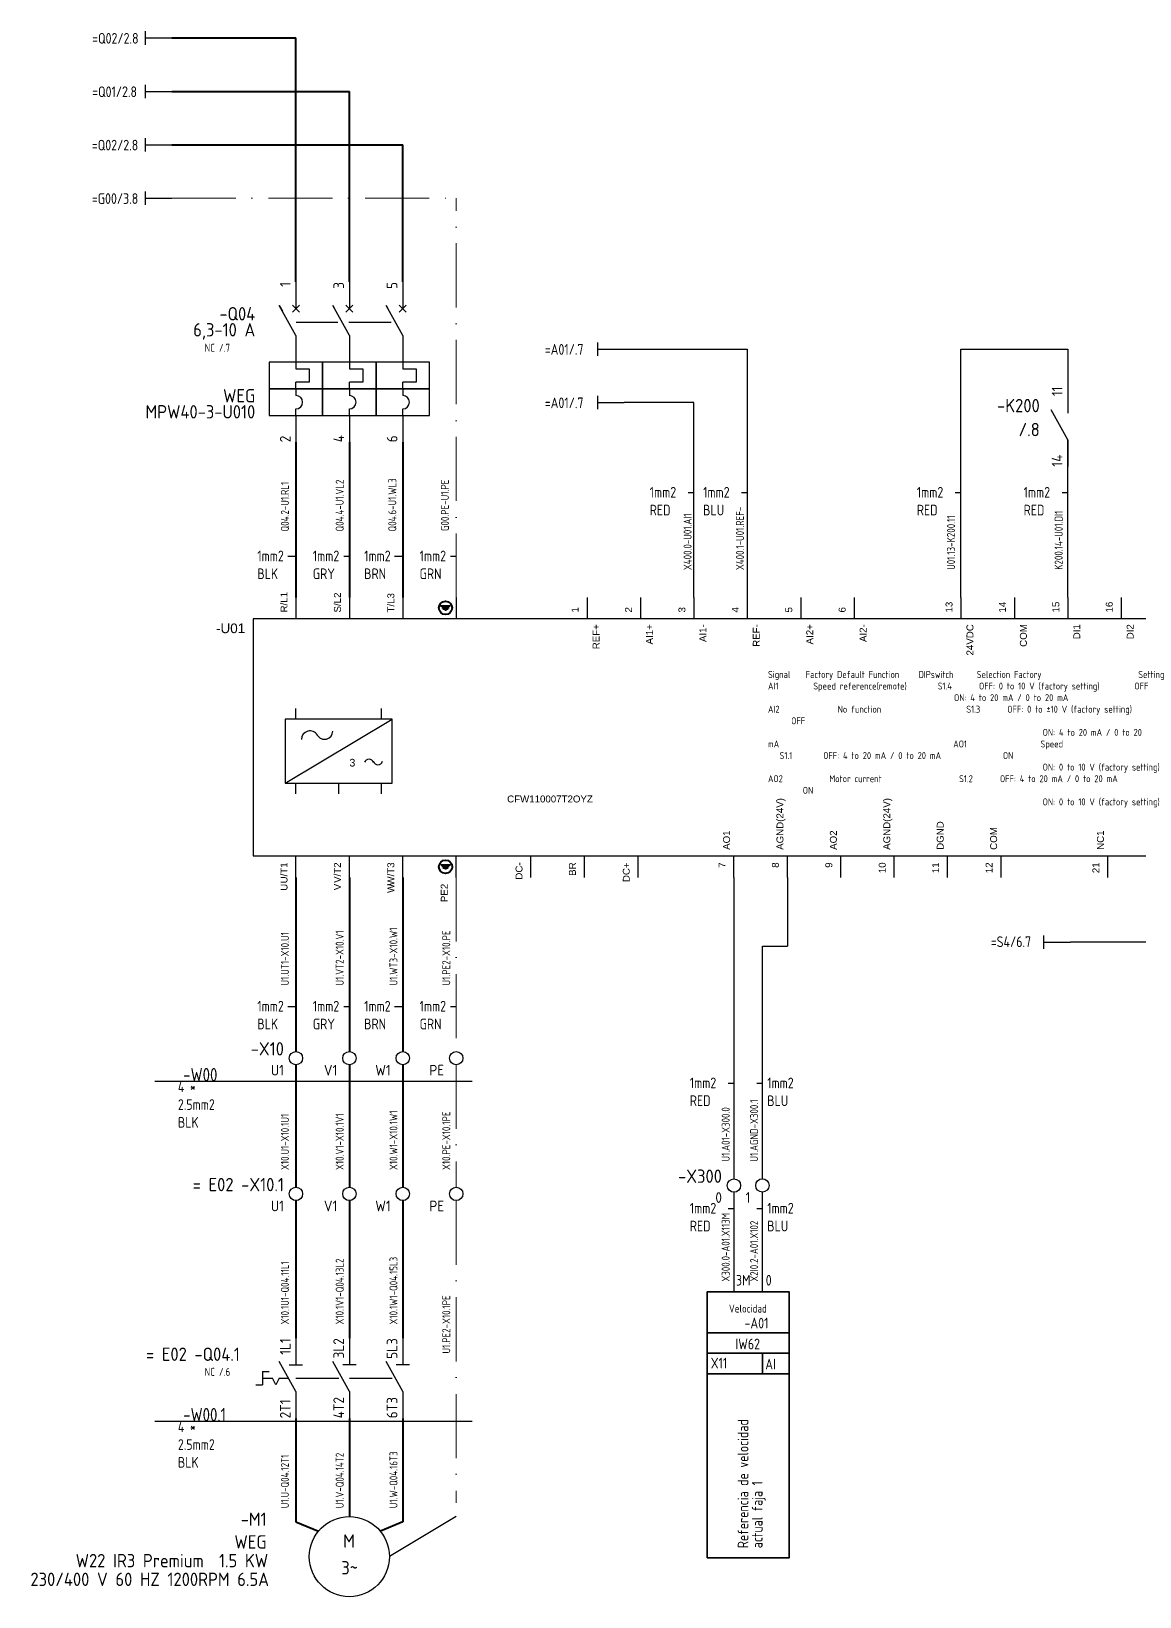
# Model space of a CAD drawing. Header units: millimetres. Extents: x 51 to 2493, y -624 to 390.
# Drawn here: x 1555.4 to 1762.9, y 95.7 to 388.7 of the extents above; entities that cross this region are included whole.
import ezdxf
from ezdxf.enums import TextEntityAlignment as Align

# ---------------------------------------------------------------- set-up
doc = ezdxf.new("R2010")
doc.units = ezdxf.units.MM
doc.header["$MEASUREMENT"] = 0
doc.linetypes.add('ACAD_ISO10W100', pattern=[18, 12, -3, 0, -3])
doc.linetypes.add('DASHED', pattern=[0.75, 0.5, -0.25])
for name, color, linetype in [('0V', 160, 'Continuous'), ('24V', 20, 'Continuous'), ('DESC', 150, 'Continuous'), ('DESCCHILD', 20, 'Continuous'), ('LINK', 9, 'Continuous'), ('MISC', 7, 'Continuous'), ('PDF_Geometría', 7, 'Continuous'), ('TAGS', 150, 'Continuous'), ('TERMS', 123, 'Continuous'), ('WIRENO', 10, 'Continuous'), ('WIREREF', 50, 'Continuous'), ('WIRES', 7, 'Continuous')]:
    doc.layers.add(name, color=color, linetype=linetype)
for name, color, linetype, lineweight in [('71_GS_LI', 7, 'Continuous', 50), ('cajetines', 132, 'DASHED', 30), ('Fase1', 255, 'Continuous', 40), ('Fase2', 253, 'Continuous', 40), ('Fase3', 34, 'Continuous', 40), ('nombre tags', 200, 'Continuous', 0), ('SYMS', 7, 'Continuous', 30), ('Tierra', 3, 'ACAD_ISO10W100', 5)]:
    doc.layers.add(name, color=color, linetype=linetype, lineweight=lineweight)
doc.styles.get("Standard").update_dxf_attribs({"font": 'arial.ttf'})
doc.styles.add('WD_IEC', font='ISOCP2.shx', dxfattribs={"width": 0.9, "height": 4})

# ---------------------------------------------------------------- blocks, each defined once
blk = doc.blocks.new('REFERENCIA_ENTRADA_HORIZONTAL')
at = {"layer": 'SYMS'}
for p, q in [((-5, 1.25), (-5, -1.25)), ((-5, 0), (0, 0))]:
    blk.add_line(p, q, dxfattribs=at)
at = {"layer": 'TAGS', "style": 'WD_IEC', "width": 0.9, "flags": 8}
blk.add_attdef('TAG', text='', height=1, dxfattribs=at).set_placement((-15.18, -2.12), align=Align.RIGHT)
blk = doc.blocks.new('144_8461539')
at = {"layer": '71_GS_LI', "linetype": 'Continuous', "lineweight": 25, "ltscale": 4}
for p, q in [((2, -2), (2, 0)), ((18, -2), (18, 0)), ((0, -14), (20, -2)), ((2, -16), (2, -14)), ((10, -16), (10, -14)), ((18, -16), (18, -14))]:
    blk.add_line(p, q, dxfattribs=at)
blk.add_lwpolyline([(0, -14), (20, -14), (20, -2), (0, -2)], close=True, dxfattribs=at)
for centre, radius, start, end in [((4.62, -5.79), 1.6, 30, 180), ((7.34, -4.21), 1.55, 210, 0), ((15.68, -10.38), 0.9, 20, 160), ((17.32, -9.62), 0.9, 200, 343)]:
    blk.add_arc(centre, radius, start, end, dxfattribs=at)
at = {"layer": '71_GS_LI'}
blk.add_text('3', height=1.44, dxfattribs=at).set_placement((12, -10.14), align=Align.MIDDLE_LEFT)
blk = doc.blocks.new('VCB11Q9')
for p, q in [((0, 7.5), (0, 2.5)), ((0, -2.5), (-3.12, 3.12)), ((-3.12, 3.12), (-2.52, 2.03)), ((-0.66, 1.84), (0.66, 3.16)), ((-0.66, 3.16), (0.66, 1.84)), ((0, -2.5), (0, -7.5)), ((0, -7.5), (0, -8.75)), ((0, -8.75), (2.5, -8.75)), ((2.5, -8.75), (2.5, -11.25)), ((0, -12.5), (0, -11.25)), ((2.5, -11.25), (0, -11.25)), ((0, -12.5), (0, -13.75)), ((0, -17.5), (0, -16.25)), ((0, -17.5), (0, -22.5))]:
    blk.add_line(p, q)
for points in [[(-5, -7.5), (-5, -12.5), (5, -12.5), (5, -7.5)], [(-5, -12.5), (-5, -17.5), (5, -17.5), (5, -12.5)]]:
    blk.add_lwpolyline(points, close=True)
blk.add_arc((0, -15), 1.25, 270, 90)
at = {"style": 'WD_IEC'}
for tag, p in [('INST', (-7.62, 6.3)), ('LOC', (-7.62, 3.3)), ('TAG1', (-7.62, 0.3)), ('RATING1', (-7.62, -2.7)), ('DESC1', (-7.62, -15.05)), ('DESC2', (-7.62, -18.05)), ('DESC3', (-7.62, -21.05))]:
    blk.add_attdef(tag, text='', height=2.5, dxfattribs=at).set_placement(p, align=Align.RIGHT)
blk.add_attdef('TERM01', text='', height=2, rotation=90, dxfattribs=at).set_placement((-1, 7.5), align=Align.RIGHT)
at = {"style": 'WD_IEC', "flags": 1}
for tag, p, height in [('X2TERM01', (0, 7.5), 0.32), ('X4LINK', (-2.15, 0), 0.32), ('X1LINK', (0.02, 0), 0.32), ('CONTACT', (-5.15, -7.55), 1), ('COMMON', (-3.9, -8.8), 1), ('ASSYCODE', (0.69, -18.77), 1), ('FAMILY', (0.69, -20.27), 1), ('X8TERM02', (0, -22.5), 0.32), ('CATDESC', (0.69, -21.77), 1)]:
    blk.add_attdef(tag, p, '', height=height, dxfattribs=at)
at = {"style": 'WD_IEC', "flags": 9}
for tag, p in [('MFG', (7.81, 5.44)), ('CAT', (7.81, 2.94))]:
    blk.add_attdef(tag, text='', height=1.5, dxfattribs=at).set_placement(p, align=Align.RIGHT)
at = {"lineweight": 15, "style": 'WD_IEC'}
blk.add_attdef('XREF', text='', height=2.5, dxfattribs=at).set_placement((-7.62, -12.05), align=Align.RIGHT)
at = {"style": 'WD_IEC'}
blk.add_attdef('TERM02', (-1, -22.5), '', height=2, rotation=90, dxfattribs=at)
blk = doc.blocks.new('VCB21Q9')
for p, q in [((0, 7.5), (0, 2.5)), ((0, -2.5), (-3.12, 3.12)), ((-3.12, 3.12), (-2.52, 2.03)), ((-0.66, 1.84), (0.66, 3.16)), ((-0.66, 3.16), (0.66, 1.84)), ((0, -2.5), (0, -7.5)), ((0, -7.5), (0, -8.75)), ((0, -8.75), (2.5, -8.75)), ((2.5, -8.75), (2.5, -11.25)), ((0, -12.5), (0, -11.25)), ((2.5, -11.25), (0, -11.25)), ((0, -12.5), (0, -13.75)), ((0, -17.5), (0, -16.25)), ((0, -17.5), (0, -22.5))]:
    blk.add_line(p, q)
for points in [[(-5, -7.5), (-5, -12.5), (5, -12.5), (5, -7.5)], [(-5, -12.5), (-5, -17.5), (5, -17.5), (5, -12.5)]]:
    blk.add_lwpolyline(points, close=True)
blk.add_arc((0, -15), 1.25, 270, 90)
at = {"style": 'WD_IEC'}
for tag, p in [('INST', (-5.27, 9.9)), ('LOC', (-5.27, 6.9)), ('TAG2', (-5.27, 3.9)), ('DESC1', (-8.42, -12.55)), ('DESC2', (-8.42, -15.55)), ('DESC3', (-8.42, -18.55))]:
    blk.add_attdef(tag, text='', height=2.5, dxfattribs=at).set_placement(p, align=Align.RIGHT)
blk.add_attdef('TERM01', text='', height=2, rotation=90, dxfattribs=at).set_placement((-1, 7.5), align=Align.RIGHT)
at = {"style": 'WD_IEC', "flags": 1}
for tag, p, height in [('X2TERM01', (0, 7.5), 0.32), ('X4LINK', (-2.15, 0), 0.32), ('X1LINK', (-0.13, 0), 0.32), ('CONTACT', (-5.15, -7.55), 1), ('FAMILY', (0.69, -20.27), 1), ('X8TERM02', (0, -22.5), 0.32)]:
    blk.add_attdef(tag, p, '', height=height, dxfattribs=at)
at = {"lineweight": 15, "style": 'WD_IEC'}
blk.add_attdef('XREF', text='', height=2.5, dxfattribs=at).set_placement((-8.42, -6.55), align=Align.RIGHT)
at = {"style": 'WD_IEC', "flags": 1}
blk.add_attdef('RATING1', text='', height=2.5, dxfattribs=at).set_placement((-8.42, -9.55), align=Align.RIGHT)
at = {"style": 'WD_IEC'}
blk.add_attdef('TERM02', (-1, -22.5), '', height=2, rotation=90, dxfattribs=at)
blk = doc.blocks.new('VT0002')
blk.add_circle((0, 0), 1.25)
at = {"style": 'WD_IEC', "flags": 1}
for tag, p, height in [('ASSYCODE', (2.75, 10.75), 1), ('CATDESC', (2.75, 9.25), 1), ('MFG', (2.75, 7.25), 1.5), ('CAT', (2.75, 4.75), 1.5), ('X4PIN01', (-1.25, 1), 0.25), ('X4TERM01', (-1.25, 0), 0.25), ('X4TERMDESC01', (-1.25, 0.5), 0.4), ('STRIPSEQ', (0, 0), 0.025), ('X2PIN01', (0, 2.25), 0.25), ('X2TERM01', (0, 1.25), 0.25), ('X8PIN01', (0, -0.25), 0.25), ('X2TERMDESC01', (0, 1.75), 0.4), ('X1PIN01', (1.25, 1), 0.25), ('X1TERM01', (1.25, 0), 0.25), ('X1TERMDESC01', (1.25, 0.5), 0.4), ('LINKTERM', (0, -0.04), 0.025), ('X8TERM01', (0, -1.25), 0.25), ('X8TERMDESC01', (0, -0.75), 0.4)]:
    blk.add_attdef(tag, p, '', height=height, dxfattribs=at)
at = {"style": 'WD_IEC'}
for tag, p in [('INST', (-2.25, 6.5)), ('LOC', (-2.25, 3.5)), ('DESC1', (-2.25, -6.25)), ('DESC2', (-2.25, -9.25)), ('DESC3', (-2.25, -12.25))]:
    blk.add_attdef(tag, text='', height=2.5, dxfattribs=at).set_placement(p, align=Align.RIGHT)
at = {"style": 'WD_IEC', "flags": 8}
for tag, height, p in [('TAGSTRIP', 2.5, (-2.25, 0.5)), ('TERM01', 2, (-2.25, -3.25))]:
    blk.add_attdef(tag, text='', height=height, dxfattribs=at).set_placement(p, align=Align.RIGHT)
blk = doc.blocks.new('VMO14')
blk.add_line((20, 7.5), (7.5, 0))
blk.add_circle((0, 0), 7.5)
at = {"style": 'WD_IEC'}
for tag, p in [('INST', (-15.5, 12.75)), ('LOC', (-15.5, 9.25)), ('TAG1', (-15.5, 5.75)), ('DESC1', (-15.5, 1.5)), ('DESC2', (-15.5, -2)), ('DESC3', (-15.5, -5.5)), ('RATING1', (-15.5, -9)), ('RATING2', (-15.5, -12.5)), ('RATING3', (-15.5, -16))]:
    blk.add_attdef(tag, text='', height=2.5, dxfattribs=at).set_placement(p, align=Align.RIGHT)
blk.add_attdef('TERM02', (-0.81, 7.4), '', height=2, rotation=90, dxfattribs=at)
for tag, p in [('TERM04', (19, 10)), ('TERM01', (-7.47, 4.61)), ('TERM03', (9.66, 4.61))]:
    blk.add_attdef(tag, text='', height=2, rotation=90, dxfattribs=at).set_placement(p, align=Align.RIGHT)
at = {"style": 'WD_IEC', "flags": 1}
for tag, p, height in [('MFG', (22.75, 9), 1.5), ('X2TERM02', (0, 7.5), 0.32), ('X2TERM04', (20, 7.5), 0.32), ('CAT', (22.75, 6.5), 1.5), ('X0TERM01', (-6.4, 3.9), 0.32), ('X0TERM03', (6.4, 3.9), 0.32), ('X4LINK', (-7.5, 0), 0.32), ('X1LINK', (7.5, 0), 0.32), ('ASSYCODE', (1, -9), 1), ('FAMILY', (1, -10.5), 1), ('CATDESC', (1, -12), 1)]:
    blk.add_attdef(tag, p, '', height=height, dxfattribs=at)
at = {"style": 'WD_IEC'}
for tag, p in [('M', (-0.06, 1.67)), ('3~', (0.05, -3.33))]:
    blk.add_attdef(tag, text='', height=2.5, dxfattribs=at).set_placement(p, align=Align.CENTER)
at = {"lineweight": 15, "style": 'WD_IEC'}
blk.add_attdef('XREF', text='', height=2.5, dxfattribs=at).set_placement((-15.5, -19.5), align=Align.RIGHT)
blk = doc.blocks.new('VDS11')
for p, q in [((0, 7.5), (0, 2.5)), ((0, -2.5), (-3.125, 3.125)), ((-6.25, 1.25), (-6.25, -1.25)), ((-6.25, 1.25), (-5, 1.25)), ((-6.25, 0), (-4.375, 0)), ((-3.75, -1.25), (-4.375, 0)), ((-3.125, 0), (-3.75, -1.25)), ((-3.125, 0), (-1.389, 0)), ((-1.25, 2.5), (1.25, 2.5)), ((-7.5, -1.25), (-6.25, -1.25)), ((0, -2.5), (0, -7.5))]:
    blk.add_line(p, q)
at = {"style": 'WD_IEC'}
for tag, p in [('INST', (-10.5, 10.25)), ('LOC', (-10.5, 6.75)), ('TAG1', (-10.5, 3.25)), ('RATING1', (-10.5, -1.35)), ('DESC1', (-10.5, -9.85)), ('DESC2', (-10.5, -13.35)), ('DESC3', (-10.5, -16.85))]:
    blk.add_attdef(tag, text='', height=2.5, dxfattribs=at).set_placement(p, align=Align.RIGHT)
blk.add_attdef('TERM01', text='', height=2, rotation=90, dxfattribs=at).set_placement((-1, 7.5), align=Align.RIGHT)
at = {"style": 'WD_IEC', "flags": 1}
for tag, p, height in [('X2TERM01', (0, 7.5), 0.32), ('MFG', (2.75, 6.5), 1.5), ('CAT', (2.75, 4), 1.5), ('X1LINK', (0, 0), 0.32), ('CONTACT', (1.25, -2.5), 1), ('COMMON', (2.5, -3.75), 1), ('ASSYCODE', (1, -4), 1), ('FAMILY', (1, -5.5), 1), ('X8TERM02', (0, -7.5), 0.32), ('CATDESC', (1, -7), 1)]:
    blk.add_attdef(tag, p, '', height=height, dxfattribs=at)
at = {"style": 'WD_IEC'}
blk.add_attdef('TERM02', (-1, -7.5), '', height=2, rotation=90, dxfattribs=at)
at = {"lineweight": 15, "style": 'WD_IEC'}
blk.add_attdef('XREF', text='', height=2.5, dxfattribs=at).set_placement((-10.5, -6), align=Align.RIGHT)
blk = doc.blocks.new('VDS21')
for p, q in [((0, 7.5), (0, 2.5)), ((0, -2.5), (-3.125, 3.125)), ((1.25, 2.5), (-1.25, 2.5)), ((0, -2.5), (0, -7.5))]:
    blk.add_line(p, q)
at = {"style": 'WD_IEC'}
for tag, p in [('INST', (-5.5, 10.25)), ('LOC', (-5.5, 6.75)), ('TAG2', (-5.5, 3.25)), ('DESC1', (-5.5, -4.85)), ('DESC2', (-5.5, -8.35)), ('DESC3', (-5.5, -11.85))]:
    blk.add_attdef(tag, text='', height=2.5, dxfattribs=at).set_placement(p, align=Align.RIGHT)
blk.add_attdef('TERM01', text='', height=2, rotation=90, dxfattribs=at).set_placement((-1, 7.5), align=Align.RIGHT)
at = {"style": 'WD_IEC', "flags": 1}
for tag, p, height in [('X2TERM01', (0, 7.5), 0.32), ('X4LINK', (-2, 0), 0.32), ('X1LINK', (0, 0), 0.32), ('CONTACT', (1.25, -2.5), 1), ('FAMILY', (1, -5.5), 1), ('X8TERM02', (0, -7.5), 0.32)]:
    blk.add_attdef(tag, p, '', height=height, dxfattribs=at)
at = {"lineweight": 15, "style": 'WD_IEC'}
blk.add_attdef('XREF', text='', height=2.5, dxfattribs=at).set_placement((-5.5, -1), align=Align.RIGHT)
at = {"style": 'WD_IEC'}
blk.add_attdef('TERM02', (-1, -7.5), '', height=2, rotation=90, dxfattribs=at)
blk = doc.blocks.new('VSW21')
for p, q in [((0, 7.5), (0, 2.5)), ((0, -2.5), (-3.125, 3.125)), ((0, -2.5), (0, -7.5))]:
    blk.add_line(p, q)
at = {"style": 'WD_IEC'}
for tag, p in [('INST', (-5.25, 7.75)), ('LOC', (-5.25, 4.25)), ('TAG2', (-5.25, 0.75)), ('XREF', (-5.25, -3.75)), ('DESC1', (-5.25, -7.6)), ('DESC2', (-5.25, -11.1)), ('DESC3', (-5.25, -14.6)), ('WDTAGALT', (-5, -18))]:
    blk.add_attdef(tag, text='', height=2.5, dxfattribs=at).set_placement(p, align=Align.RIGHT)
blk.add_attdef('TERM01', text='', height=2, rotation=90, dxfattribs=at).set_placement((-1, 7.5), align=Align.RIGHT)
at = {"style": 'WD_IEC', "flags": 1}
for tag, p, height in [('X2TERM01', (0, 7.5), 0.32), ('X4LINK', (-2, 0), 0.32), ('X1LINK', (-0.5, 0), 0.32), ('CONTACT', (4, -3.5), 1), ('FAMILY', (4, -5), 1), ('COMMON', (5.25, -4.75), 1), ('X8TERM02', (0, -7.5), 0.32)]:
    blk.add_attdef(tag, p, '', height=height, dxfattribs=at)
at = {"style": 'WD_IEC'}
blk.add_attdef('TERM02', (-1, -7.5), '', height=2, rotation=90, dxfattribs=at)

msp = doc.modelspace()

# ---------------------------------------------------------------- linework, layer by layer
at = {"layer": '0V'}
for p, q in [((1666.37, 329.23), (1689.4, 329.23)), ((1689.4, 329.23), (1689.4, 282.73)), ((1696.9, 230.36), (1696.9, 217.48)), ((1692.22, 217.48), (1696.9, 217.48)), ((1692.22, 173.95), (1692.22, 217.48)), ((1692.22, 152.79), (1692.22, 171.45)), ((1697.22, 152.79), (1692.22, 152.79))]:
    msp.add_line(p, q, dxfattribs=at)
at = {"layer": '24V'}
for p, q in [((1729.4, 282.73), (1729.4, 329.23)), ((1729.4, 329.23), (1749.4, 329.23)), ((1749.4, 329.23), (1749.4, 322.23)), ((1679.4, 319.23), (1666.37, 319.23)), ((1679.4, 282.73), (1679.4, 319.23)), ((1749.4, 282.73), (1749.4, 312.23)), ((1686.9, 230.36), (1686.9, 173.93)), ((1766.9, 218.25), (1749.88, 218.25)), ((1686.9, 171.43), (1686.9, 152.79))]:
    msp.add_line(p, q, dxfattribs=at)
at = {"layer": 'cajetines', "linetype": 'Continuous', "lineweight": 25, "ltscale": 4}
for points in [[(1843, 238.88), (1843, 278.73), (1596.9, 278.73), (1596.9, 238.88)], [(1596.9, 238.88), (1596.9, 234.36), (1843, 234.36), (1843, 238.88)]]:
    msp.add_lwpolyline(points, dxfattribs=at)
at = {"layer": 'Fase1'}
for p, q in [((1581.64, 387.45), (1604.9, 387.45)), ((1604.9, 341.79), (1604.9, 387.45)), ((1604.9, 311.79), (1604.9, 282.73)), ((1631.99, 281.16), (1633.79, 281.16)), ((1632.19, 280.88), (1633.59, 280.88)), ((1632.39, 280.61), (1633.39, 280.61)), ((1632.89, 280.61), (1632.89, 280.23)), ((1632.01, 232.72), (1633.81, 232.72)), ((1632.21, 232.44), (1633.61, 232.44)), ((1632.41, 232.17), (1633.41, 232.17)), ((1632.91, 232.17), (1632.91, 231.8)), ((1604.9, 230.36), (1604.9, 197.77)), ((1604.9, 195.27), (1604.9, 172.36)), ((1614.9, 195.27), (1614.9, 172.36)), ((1624.9, 195.27), (1624.9, 172.36)), ((1604.9, 169.86), (1604.9, 144.11)), ((1614.9, 169.86), (1614.9, 144.11)), ((1624.9, 169.86), (1624.9, 144.11)), ((1604.9, 129.11), (1604.9, 109.74)), ((1614.9, 129.11), (1614.9, 114.84)), ((1624.9, 129.11), (1624.9, 109.77)), ((1614.9, 114.84), (1614.9, 110.73)), ((1604.9, 109.74), (1609.1, 107.98)), ((1624.9, 109.77), (1620.71, 107.98))]:
    msp.add_line(p, q, dxfattribs=at)
for centre in [(1632.89, 280.78), (1632.91, 232.35)]:
    msp.add_circle(centre, 1.24, dxfattribs=at)
at = {"layer": 'Fase2'}
for p, q in [((1581.64, 377.45), (1614.9, 377.45)), ((1614.9, 341.79), (1614.9, 377.45)), ((1614.9, 311.79), (1614.9, 282.73)), ((1614.9, 230.36), (1614.9, 197.77))]:
    msp.add_line(p, q, dxfattribs=at)
at = {"layer": 'Fase3'}
for p, q in [((1581.64, 367.45), (1624.9, 367.45)), ((1624.9, 341.79), (1624.9, 367.45)), ((1624.9, 311.79), (1624.9, 282.73)), ((1624.9, 230.36), (1624.9, 197.77))]:
    msp.add_line(p, q, dxfattribs=at)
at = {"layer": 'LINK'}
for points in [[(1604.93, 334.29), (1612.75, 334.29)], [(1614.78, 334.29), (1622.75, 334.29)], [(1604.9, 136.61), (1612.9, 136.61)], [(1614.9, 136.61), (1622.9, 136.61)]]:
    msp.add_lwpolyline(points, dxfattribs=at)
at = {"layer": 'PDF_Geometría', "lineweight": 35}
msp.add_lwpolyline([(1681.9, 103), (1681.9, 152.79), (1697.22, 152.79), (1697.22, 103)], close=True, dxfattribs=at)
for points in [[(1681.9, 145.13), (1697.22, 145.13)], [(1681.9, 141.3), (1697.22, 141.3)], [(1692.24, 137.47), (1692.24, 141.3)], [(1681.9, 137.47), (1697.22, 137.47)]]:
    msp.add_lwpolyline(points, dxfattribs=at)
at = {"layer": 'TAGS', "linetype": 'Continuous', "lineweight": 25, "ltscale": 4}
for p, q in [((1604.9, 282.73), (1604.9, 278.73)), ((1614.9, 282.73), (1614.9, 278.73)), ((1624.9, 282.73), (1624.9, 278.73)), ((1634.9, 282.73), (1634.9, 278.73)), ((1659.4, 282.73), (1659.4, 278.73)), ((1669.4, 282.73), (1669.4, 278.73)), ((1679.4, 282.73), (1679.4, 278.73)), ((1689.4, 282.73), (1689.4, 278.73)), ((1699.4, 282.73), (1699.4, 278.73)), ((1709.4, 282.73), (1709.4, 278.73)), ((1709.4, 282.73), (1709.4, 278.73)), ((1729.4, 282.73), (1729.4, 278.73)), ((1739.4, 282.73), (1739.4, 278.73)), ((1749.4, 282.73), (1749.4, 278.73)), ((1759.4, 282.73), (1759.4, 278.73)), ((1604.9, 230.36), (1604.9, 234.36)), ((1614.9, 230.36), (1614.9, 234.36)), ((1624.9, 230.36), (1624.9, 234.36)), ((1634.9, 230.36), (1634.9, 234.36)), ((1648.9, 230.36), (1648.9, 234.36)), ((1658.9, 230.36), (1658.9, 234.36)), ((1668.98, 230.36), (1668.98, 234.36)), ((1686.9, 230.36), (1686.9, 234.36)), ((1696.9, 230.36), (1696.9, 234.36)), ((1706.9, 230.36), (1706.9, 234.36)), ((1716.9, 230.36), (1716.9, 234.36)), ((1726.9, 230.36), (1726.9, 234.36)), ((1736.9, 230.36), (1736.9, 234.36)), ((1756.9, 230.36), (1756.9, 234.36))]:
    msp.add_line(p, q, dxfattribs=at)
at = {"layer": 'Tierra'}
for p, q in [((1581.64, 357.45), (1634.9, 357.45)), ((1634.9, 282.73), (1634.9, 357.45)), ((1634.9, 230.36), (1634.9, 197.77)), ((1634.9, 195.27), (1634.9, 172.36)), ((1634.9, 169.86), (1634.9, 113.28))]:
    msp.add_line(p, q, dxfattribs=at)
at = {"layer": 'WIRENO'}
for p, q in [((1678.34, 302.39), (1679.4, 302.39)), ((1688.34, 302.39), (1689.4, 302.39)), ((1728.34, 302.39), (1729.4, 302.39)), ((1748.34, 302.39), (1749.4, 302.39)), ((1603.37, 290.47), (1604.9, 290.47)), ((1613.84, 290.47), (1614.9, 290.47)), ((1623.37, 290.47), (1624.9, 290.47)), ((1633.84, 290.47), (1634.9, 290.47)), ((1603.37, 206.21), (1604.9, 206.21)), ((1613.84, 206.21), (1614.9, 206.21)), ((1623.37, 206.21), (1624.9, 206.21)), ((1633.84, 206.21), (1634.9, 206.21)), ((1685.84, 191.87), (1686.9, 191.87)), ((1691.16, 191.85), (1692.22, 191.85)), ((1685.84, 168.4), (1686.9, 168.4)), ((1691.16, 168.4), (1692.22, 168.4))]:
    msp.add_line(p, q, dxfattribs=at)
at = {"layer": 'WIRES'}
for p, q in [((1637.88, 192.17), (1578.49, 192.17)), ((1637.88, 128.54), (1578.49, 128.54))]:
    msp.add_line(p, q, dxfattribs=at)

# ---------------------------------------------------------------- block references
msp.add_blockref('144_8461539', (1602.9, 261.96))
at = {"layer": 'SYMS'}
for p in [(1581.64, 387.45), (1581.64, 377.45), (1581.64, 367.45), (1581.64, 357.45), (1666.37, 329.23), (1666.37, 319.23), (1749.88, 218.25)]:
    msp.add_blockref('REFERENCIA_ENTRADA_HORIZONTAL', p, dxfattribs=at)
ref = msp.add_blockref('VCB11Q9', (1604.9, 334.29), dxfattribs=at)
ref.add_attrib('RATING1', '6,3-10 A', dxfattribs={"layer": 'MISC', "height": 2.5, "style": 'WD_IEC'}).set_placement((1597.28, 331.59), align=Align.RIGHT)
ref.add_attrib('TAG1', '-Q04', dxfattribs={"layer": 'TAGS', "height": 2.5, "style": 'WD_IEC'}).set_placement((1597.28, 334.59), align=Align.RIGHT)
ref.add_attrib('DESC1', 'WEG', dxfattribs={"layer": 'DESC', "height": 2.5, "style": 'WD_IEC'}).set_placement((1597.28, 319.24), align=Align.RIGHT)
ref.add_attrib('DESC2', 'MPW40-3-U010', dxfattribs={"layer": 'DESC', "height": 2.5, "style": 'WD_IEC'}).set_placement((1597.28, 316.24), align=Align.RIGHT)
ref.add_attrib('TERM01', '1', dxfattribs={"layer": 'TERMS', "height": 2, "rotation": 90, "style": 'WD_IEC'}).set_placement((1603.9, 341.79), align=Align.RIGHT)
ref.add_attrib('TERM02', '2', (1603.9, 311.79), dxfattribs={"layer": 'TERMS', "height": 2, "rotation": 90, "style": 'WD_IEC'})
ref = msp.add_blockref('VCB21Q9', (1614.9, 334.29), dxfattribs=at)
ref.add_attrib('TERM01', '3', dxfattribs={"layer": 'TERMS', "height": 2, "rotation": 90, "style": 'WD_IEC'}).set_placement((1613.9, 341.79), align=Align.RIGHT)
ref.add_attrib('TERM02', '4', (1613.9, 311.79), dxfattribs={"layer": 'TERMS', "height": 2, "rotation": 90, "style": 'WD_IEC'})
ref = msp.add_blockref('VCB21Q9', (1624.9, 334.29), dxfattribs=at)
ref.add_attrib('TERM01', '5', dxfattribs={"layer": 'TERMS', "height": 2, "rotation": 90, "style": 'WD_IEC'}).set_placement((1623.9, 341.79), align=Align.RIGHT)
ref.add_attrib('TERM02', '6', (1623.9, 311.79), dxfattribs={"layer": 'TERMS', "height": 2, "rotation": 90, "style": 'WD_IEC'})
ref = msp.add_blockref('VSW21', (1749.4, 314.73), dxfattribs=at)
ref.add_attrib('TERM02', '14', (1748.4, 307.23), dxfattribs={"layer": 'TERMS', "height": 2, "rotation": 90, "style": 'WD_IEC'})
ref.add_attrib('TERM01', '11', dxfattribs={"layer": 'TERMS', "height": 2, "rotation": 90, "style": 'WD_IEC'}).set_placement((1748.4, 322.23), align=Align.RIGHT)
ref.add_attrib('DESC1', '/.8', dxfattribs={"layer": 'DESCCHILD', "height": 2.5, "style": 'WD_IEC'}).set_placement((1744.15, 312.92), align=Align.RIGHT)
ref.add_attrib('TAG2', '-K200', dxfattribs={"layer": 'TAGS', "height": 2.5, "style": 'WD_IEC'}).set_placement((1744.15, 317.4), align=Align.RIGHT)
ref = msp.add_blockref('VT0002', (1604.9, 196.52), dxfattribs=at)
ref.add_attrib('TERM01', 'U1', dxfattribs={"layer": 'TERMS', "height": 2, "style": 'WD_IEC', "flags": 8}).set_placement((1602.65, 193.27), align=Align.RIGHT)
ref.add_attrib('TAGSTRIP', '-X10', dxfattribs={"layer": 'TAGS', "height": 2.5, "style": 'WD_IEC', "flags": 8}).set_placement((1602.65, 197.02), align=Align.RIGHT)
ref = msp.add_blockref('VT0002', (1614.9, 196.52), dxfattribs=at)
ref.add_attrib('TERM01', 'V1', dxfattribs={"layer": 'TERMS', "height": 2, "style": 'WD_IEC', "flags": 8}).set_placement((1612.65, 193.27), align=Align.RIGHT)
ref = msp.add_blockref('VT0002', (1624.9, 196.52), dxfattribs=at)
ref.add_attrib('TERM01', 'W1', dxfattribs={"layer": 'TERMS', "height": 2, "style": 'WD_IEC', "flags": 8}).set_placement((1622.65, 193.27), align=Align.RIGHT)
ref = msp.add_blockref('VT0002', (1634.9, 196.52), dxfattribs=at)
ref.add_attrib('TERM01', 'PE', dxfattribs={"layer": 'TERMS', "height": 2, "style": 'WD_IEC', "flags": 8}).set_placement((1632.65, 193.27), align=Align.RIGHT)
ref = msp.add_blockref('VT0002', (1604.9, 171.11), dxfattribs=at)
ref.add_attrib('TERM01', 'U1', dxfattribs={"layer": 'TERMS', "height": 2, "style": 'WD_IEC', "flags": 8}).set_placement((1602.65, 167.86), align=Align.RIGHT)
ref.add_attrib('TAGSTRIP', '= E02 -X10.1', dxfattribs={"layer": 'TAGS', "height": 2.5, "style": 'WD_IEC', "flags": 8}).set_placement((1602.65, 171.61), align=Align.RIGHT)
ref = msp.add_blockref('VT0002', (1686.9, 172.68), dxfattribs=at)
ref.add_attrib('TERM01', '0', dxfattribs={"layer": 'TERMS', "height": 2, "style": 'WD_IEC', "flags": 8}).set_placement((1684.65, 169.43), align=Align.RIGHT)
ref.add_attrib('TAGSTRIP', '-X300', dxfattribs={"layer": 'TAGS', "height": 2.5, "style": 'WD_IEC', "flags": 8}).set_placement((1684.65, 173.18), align=Align.RIGHT)
ref = msp.add_blockref('VT0002', (1692.22, 172.7), dxfattribs=at)
ref.add_attrib('TERM01', '1', dxfattribs={"layer": 'TERMS', "height": 2, "style": 'WD_IEC', "flags": 8}).set_placement((1689.97, 169.45), align=Align.RIGHT)
ref = msp.add_blockref('VT0002', (1614.9, 171.11), dxfattribs=at)
ref.add_attrib('TERM01', 'V1', dxfattribs={"layer": 'TERMS', "height": 2, "style": 'WD_IEC', "flags": 8}).set_placement((1612.65, 167.86), align=Align.RIGHT)
ref = msp.add_blockref('VT0002', (1624.9, 171.11), dxfattribs=at)
ref.add_attrib('TERM01', 'W1', dxfattribs={"layer": 'TERMS', "height": 2, "style": 'WD_IEC', "flags": 8}).set_placement((1622.65, 167.86), align=Align.RIGHT)
ref = msp.add_blockref('VT0002', (1634.9, 171.11), dxfattribs=at)
ref.add_attrib('TERM01', 'PE', dxfattribs={"layer": 'TERMS', "height": 2, "style": 'WD_IEC', "flags": 8}).set_placement((1632.65, 167.86), align=Align.RIGHT)
ref = msp.add_blockref('VDS11', (1604.9, 136.61), dxfattribs=at)
ref.add_attrib('TERM02', '2T1', (1603.9, 129.11), dxfattribs={"layer": 'TERMS', "height": 2, "rotation": 90, "style": 'WD_IEC'})
ref.add_attrib('TERM01', '1L1', dxfattribs={"layer": 'TERMS', "height": 2, "rotation": 90, "style": 'WD_IEC'}).set_placement((1603.9, 144.11), align=Align.RIGHT)
ref.add_attrib('TAG1', '= E02 -Q04.1', dxfattribs={"layer": 'TAGS', "height": 2.5, "style": 'WD_IEC'}).set_placement((1594.4, 139.86), align=Align.RIGHT)
ref = msp.add_blockref('VDS21', (1614.9, 136.61), dxfattribs=at)
ref.add_attrib('TERM02', '4T2', (1613.9, 129.11), dxfattribs={"layer": 'TERMS', "height": 2, "rotation": 90, "style": 'WD_IEC'})
ref.add_attrib('TERM01', '3L2', dxfattribs={"layer": 'TERMS', "height": 2, "rotation": 90, "style": 'WD_IEC'}).set_placement((1613.9, 144.11), align=Align.RIGHT)
ref = msp.add_blockref('VDS21', (1624.9, 136.61), dxfattribs=at)
ref.add_attrib('TERM02', '6T3', (1623.9, 129.11), dxfattribs={"layer": 'TERMS', "height": 2, "rotation": 90, "style": 'WD_IEC'})
ref.add_attrib('TERM01', '5L3', dxfattribs={"layer": 'TERMS', "height": 2, "rotation": 90, "style": 'WD_IEC'}).set_placement((1623.9, 144.11), align=Align.RIGHT)
ref = msp.add_blockref('VMO14', (1614.9, 103.23), dxfattribs=at)
ref.add_attrib('M', 'M', dxfattribs={"layer": 'MISC', "height": 2.5, "style": 'WD_IEC'}).set_placement((1614.84, 104.9), align=Align.CENTER)
ref.add_attrib('3~', '3~', dxfattribs={"layer": 'MISC', "height": 2.5, "style": 'WD_IEC'}).set_placement((1614.95, 99.9), align=Align.CENTER)
ref.add_attrib('DESC3', ' 230/400 V 60 HZ 1200RPM 6.5A ', dxfattribs={"layer": 'DESC', "height": 2.5, "style": 'WD_IEC'}).set_placement((1601.28, 97.73), align=Align.RIGHT)
ref.add_attrib('DESC2', 'W22 IR3 Premium  1.5 KW ', dxfattribs={"layer": 'DESC', "height": 2.5, "style": 'WD_IEC'}).set_placement((1601.13, 101.23), align=Align.RIGHT)
ref.add_attrib('DESC1', 'WEG', dxfattribs={"layer": 'DESC', "height": 2.5, "style": 'WD_IEC'}).set_placement((1599.4, 104.73), align=Align.RIGHT)
ref.add_attrib('TAG1', '-M1', dxfattribs={"layer": 'TAGS', "height": 2.5, "style": 'WD_IEC'}).set_placement((1599.4, 108.98), align=Align.RIGHT)

# ---------------------------------------------------------------- texts
at = {"layer": 'DESC', "insert": (1689.6, 104.8), "char_height": 2, "width": 36.6324, "attachment_point": 7, "rotation": 90, "style": 'WD_IEC'}
msp.add_mtext('Referencia de velocidad ', dxfattribs=at)
at = {"layer": 'DESC', "insert": (1692.86, 104.8), "char_height": 2, "attachment_point": 7, "rotation": 90, "style": 'WD_IEC'}
msp.add_mtext('actual faja 1', dxfattribs=at)
at = {"layer": 'nombre tags'}
for s, p in [('REF+', (1662.12, 277.74)), ('AI1+', (1672.12, 277.74)), ('AI1-', (1682.12, 277.74)), ('REF-', (1692.12, 277.74)), ('AI2+', (1702.12, 277.74)), ('AI2-', (1712.12, 277.74)), ('AI2-', (1712.12, 277.74)), ('24VDC', (1732.12, 277.74)), ('COM', (1742.12, 277.74)), ('DI1', (1752.12, 277.74)), ('DI2', (1762.12, 277.74))]:
    msp.add_text(s, height=1.3, rotation=90, dxfattribs=at).set_placement(p, align=Align.BOTTOM_RIGHT)
msp.add_text('CFW110007T2OYZ', height=1.3003, dxfattribs=at).set_placement((1652.46, 243.99), align=Align.BOTTOM_CENTER)
for s, p in [('AGND(24V)', (1696.55, 235.51)), ('AGND(24V)', (1716.55, 235.51)), ('DGND', (1726.55, 235.51)), ('AO1', (1686.55, 235.51)), ('AO2', (1706.55, 235.51)), ('COM', (1736.55, 235.51)), ('NC1', (1756.55, 235.51))]:
    msp.add_text(s, height=1.3, rotation=90, dxfattribs=at).set_placement(p, align=Align.BOTTOM_LEFT)
at = {"layer": 'nombre tags', "attachment_point": 7, "style": 'WD_IEC'}
for s, insert, char_height, width in [('Velocidad', (1685.96, 148.91), 1.5, 5.0603), ('IW62', (1687.18, 142.03), 2, 9.3223)]:
    msp.add_mtext(s, dxfattribs=dict(at, insert=insert, char_height=char_height, width=width))
at = {"layer": 'nombre tags', "char_height": 2, "attachment_point": 7, "style": 'WD_IEC'}
for s, insert in [('\\pxi-3,l4,t4;-A01', (1686.88, 145.93)), ('X11   ', (1682.56, 138.45)), ('AI  ', (1692.76, 138.26))]:
    msp.add_mtext(s, dxfattribs=dict(at, insert=insert))
at = {"layer": 'TAGS'}
for s, p in [('R/L1', (1603.7, 279.93)), ('S/L2', (1613.7, 279.93)), ('T/L3', (1623.7, 279.93)), ('13', (1728.2, 279.93)), ('14', (1738.2, 279.93)), ('15', (1748.2, 279.93)), ('16', (1758.2, 279.93)), ('1', (1658.2, 279.93)), ('2', (1668.2, 279.93)), ('3', (1678.2, 279.93)), ('4', (1688.2, 279.93)), ('5', (1698.2, 279.93)), ('6', (1708.2, 279.93)), ('6', (1708.2, 279.93))]:
    msp.add_text(s, height=1.3, rotation=90, dxfattribs=at).set_placement(p, align=Align.BOTTOM_LEFT)
msp.add_text('-U01', height=1.806, dxfattribs=at).set_placement((1595.4, 277.87), align=Align.TOP_RIGHT)
for s, p in [('U/T1', (1603.7, 233.16)), ('V/T2', (1613.7, 233.16)), ('W/T3', (1623.7, 233.16)), ('DC-', (1647.7, 233.16)), ('BR', (1657.7, 233.16)), ('DC+', (1667.78, 233.16)), ('7', (1685.7, 233.16)), ('8', (1695.7, 233.16)), ('9', (1705.7, 233.16)), ('10', (1715.7, 233.16)), ('11', (1725.7, 233.16)), ('12', (1735.7, 233.16)), ('21', (1755.7, 233.16)), ('U', (1603.7, 229.16)), ('V', (1613.7, 229.16)), ('W', (1623.7, 229.16)), ('PE2', (1633.7, 229.16))]:
    msp.add_text(s, height=1.3, rotation=90, dxfattribs=at).set_placement(p, align=Align.BOTTOM_RIGHT)
at = {"layer": 'TAGS', "attachment_point": 1, "style": 'WD_IEC'}
for s, width, gutter_width, heights, insert, char_height in [('\\pxql;=Q02/2.8', 2, 10, [0], (1566.75, 388.39), 2), ('\\pxql;=Q01/2.8', 2, 10, [0], (1566.75, 378.39), 2), ('\\pxql;=Q02/2.8', 2, 10, [0], (1566.69, 368.4), 2), ('\\pxql;=G00/3.8', 2, 10, [0], (1566.69, 358.4), 2), ('\\pxql;=A01/.7', 2, 10, [0], (1651.49, 330.17), 2), ('\\pxql;=A01/.7', 2, 10, [0], (1651.49, 320.17), 2), ('\\pxql;=S4/6.7', 2, 10, [0], (1734.99, 219.31), 2), ('-W00', 6.9491, 20, [4.53], (1583.8, 194.68), 2.5), ('-W00.1', 6.9491, 20, [4.53], (1583.8, 131.05), 2.5)]:
    msp.add_mtext_dynamic_manual_height_columns(s, width=width, gutter_width=gutter_width, heights=heights, dxfattribs=dict(at, insert=insert, char_height=char_height))
at = {"layer": 'TAGS', "char_height": 2, "attachment_point": 7, "style": 'WD_IEC'}
for s, insert in [('3M', (1687.27, 153.96)), ('0', (1692.85, 153.96))]:
    msp.add_mtext(s, dxfattribs=dict(at, insert=insert))
at = {"layer": 'Tierra', "insert": (1693.27, 268.98), "char_height": 1.30032, "width": 64.9894, "attachment_point": 1, "style": 'WD_IEC'}
msp.add_mtext('Signal    Factory Default Function     DIPswitch      Selection Factory                         Setting\\PAI1         Speed reference(remote)        S1.4       OFF: 0 to 10 V (factory setting) ^I       OFF\\P^I^I^I^I^I^I     ON: 4 to 20 mA / 0 to 20 mA  \\PAI2               No function                      S1.3       OFF: 0 to ±10 V (factory setting)          OFF\\P                                                                       ON: 4 to 20 mA / 0 to 20 mA                                             AO1                   Speed                         S1.1        OFF: 4 to 20 mA / 0 to 20 mA                ON\\P                                                                       ON: 0 to 10 V (factory setting) \\PAO2            Motor current                    S1.2       OFF: 4 to 20 mA / 0 to 20 mA                ON\\P                                                                       ON: 0 to 10 V (factory setting) ', dxfattribs=at)
at = {"layer": 'WIRENO', "char_height": 2, "attachment_point": 1, "style": 'WD_IEC'}
for s, insert in [('1mm2\\PRED', (1671.13, 303.43)), ('1mm2\\PBLU', (1681.13, 303.43)), ('1mm2\\PRED', (1721.13, 303.43)), ('1mm2\\PRED', (1741.13, 303.43)), ('1mm2\\PBLK', (1597.67, 291.51)), ('1mm2\\PGRY', (1608.05, 291.51)), ('1mm2\\PBRN', (1617.67, 291.51)), ('1mm2\\PGRN', (1628.05, 291.51)), ('1mm2\\PBLK', (1597.67, 207.25)), ('1mm2\\PGRY', (1608.05, 207.25)), ('1mm2\\PBRN', (1617.67, 207.25)), ('1mm2\\PGRN', (1628.05, 207.25)), ('4 * 2.5mm2\\PBLK', (1582.8, 192.17)), ('1mm2\\PRED', (1678.63, 192.9)), ('1mm2\\PBLU', (1693.13, 192.88)), ('1mm2\\PRED', (1678.63, 169.44)), ('1mm2\\PBLU', (1693.13, 169.44)), ('4 * 2.5mm2\\PBLK', (1582.8, 128.54))]:
    msp.add_mtext_dynamic_manual_height_columns(s, width=7.1352, gutter_width=20, heights=[0], dxfattribs=dict(at, insert=insert))
at = {"layer": 'WIREREF', "char_height": 1.5, "attachment_point": 1, "style": 'WD_IEC'}
for s, insert in [('NC /.7', (1587.8, 330.22)), ('NC /.6', (1587.8, 138.56))]:
    msp.add_mtext_dynamic_manual_height_columns(s, width=67.509, gutter_width=20, heights=[0], dxfattribs=dict(at, insert=insert))
at = {"layer": 'WIREREF', "char_height": 1.5, "attachment_point": 1, "rotation": 90, "style": 'WD_IEC'}
for s, insert in [('Q04.4-U1.VL2', (1612.34, 295.1)), ('Q04.6-U1.WL3', (1622.19, 295.1)), ('G00.PE-U1.PE', (1632.03, 295.18)), ('Q04.2-U1.RL1', (1602.08, 295.1)), ('X400.1-U01.REF-', (1687.27, 287.87)), ('X400.0-U01.AI1', (1677.47, 287.87)), ('U01.13-K200.11', (1726.78, 287.91)), ('K200.14-U01.DI1', (1746.94, 287.91)), ('U1.UT1-X10.U1', (1602.08, 210.12)), ('U1.VT2-X10.V1', (1612.34, 210.12)), ('U1.WT3-X10.W1', (1622.41, 210.12)), ('U1.PE2-X10.PE', (1632.29, 210.12)), ('U1.AGND-X300.1', (1689.92, 177.16)), ('X10.U1-X10.1U1', (1602.08, 175.59)), ('X10.V1-X10.1V1', (1612.34, 175.59)), ('X10.W1-X10.1W1', (1622.41, 175.59)), ('X10.PE-X10.1PE', (1632.29, 175.59)), ('U1.A01-X300.0', (1684.6, 177.18)), ('X300.0-A01.X113M', (1684.6, 154.7)), ('X2I0.2-A01.X102', (1689.92, 154.7)), ('X10.1U1-Q04.11L1', (1602.08, 146.68)), ('X10.1V1-Q04.13L2', (1612.34, 146.68)), ('X10.1W1-Q04.15L3', (1622.41, 146.68)), ('U1.PE2-X10.1PE', (1632.29, 141.24)), ('U1.U-Q04.12T1', (1602.08, 112.29)), ('U1.V-Q04.14T2', (1612.34, 112.29)), ('U1.W-Q04.16T3', (1622.41, 112.29))]:
    msp.add_mtext_dynamic_manual_height_columns(s, width=67.509, gutter_width=20, heights=[0], dxfattribs=dict(at, insert=insert))

doc.saveas('drawing.dxf')
